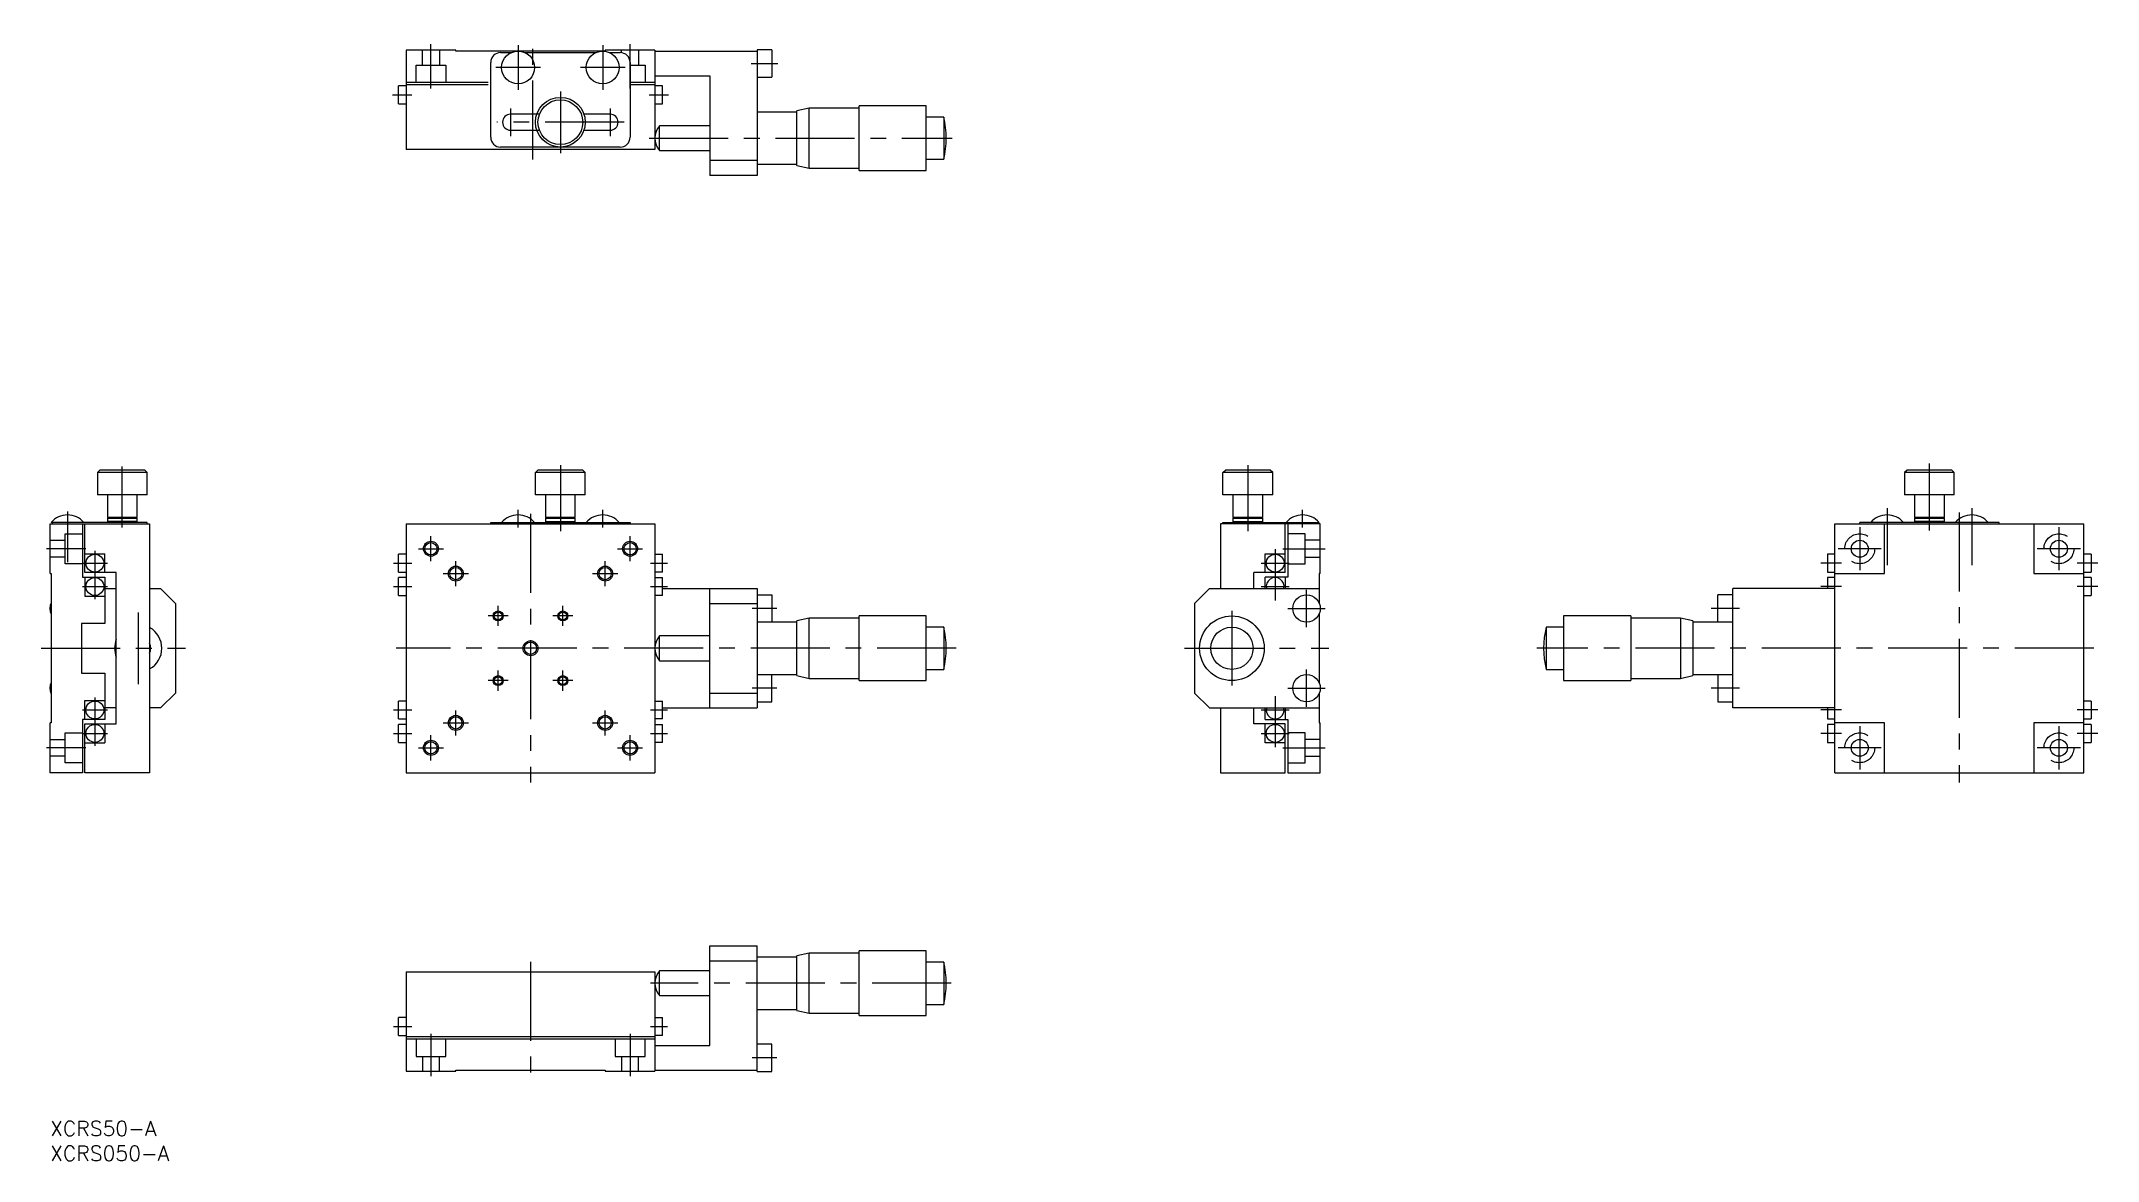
# Model space of a CAD drawing. Extents: x -2 to 411, y -8 to 217.
import ezdxf

# ---------------------------------------------------------------- set-up
doc = ezdxf.new("R2010")
doc.units = 0
doc.header["$LTSCALE"] = 0.5
doc.linetypes.add('CENTER', pattern=[50.8, 31.75, -6.35, 6.35, -6.35])
doc.linetypes.add('DASHED', pattern=[19.05, 12.7, -6.35])
for name, color, linetype in [('MSM_CENTER', 1, 'CENTER'), ('MSM_CONTINUOUS', 7, 'CONTINUOUS'), ('MSM_DASHED', 4, 'DASHED'), ('MSM_NARROW', 5, 'CONTINUOUS'), ('MSM_PART_NUMBER', 7, 'CONTINUOUS')]:
    doc.layers.add(name, color=color, linetype=linetype)
doc.styles.get("Standard").update_dxf_attribs({"font": 'txt.shx', "height": 3, "bigfont": 'bigfont.shx'})

msp = doc.modelspace()

# ---------------------------------------------------------------- linework, layer by layer
at = {"layer": 'MSM_CENTER'}
for p, q in [((76.5, 207.51), (76.5, 216.39)), ((94, 216.19), (94, 207.21)), ((97, 193.2), (97, 217)), ((111, 216.19), (111, 207.21)), ((116.5, 207.51), (116.5, 216.39)), ((98.49, 211.7), (89.51, 211.7)), ((115.49, 211.7), (106.51, 211.7)), ((140.81, 212.5), (146.19, 212.5)), ((102.5, 206.89), (102.5, 194.51)), ((68.81, 206.2), (72.69, 206.2)), ((92.5, 203.49), (92.5, 197.91)), ((112.5, 203.49), (112.5, 197.91)), ((120.31, 206.2), (124.19, 206.2)), ((115.29, 200.7), (89.71, 200.7)), ((120.31, 197.5), (181.19, 197.5)), ((14.5, 119.29), (14.5, 131.51)), ((102.5, 131.8), (102.5, 118.5)), ((240.59, 131.8), (240.59, 118.5)), ((377.5, 118.67), (377.5, 132.13)), ((3.5, 122.51), (3.5, 112.33)), ((94, 119.3), (94, 122.8)), ((96.5, 122), (96.5, 68)), ((111, 119.3), (111, 122.8)), ((251.59, 119.3), (251.59, 122.8)), ((369, 123.13), (369, 111.71)), ((383.5, 122.3), (383.5, 68)), ((386, 123.13), (386, 111.71)), ((76.5, 112.48), (76.5, 117.53)), ((116.5, 112.48), (116.5, 117.53)), ((363.5, 119.33), (363.5, 110.67)), ((403.5, 119.33), (403.5, 110.67)), ((7.21, 115), (-0.71, 115)), ((6.49, 112.1), (11.51, 112.1)), ((9, 114.61), (9, 104.89)), ((69, 112.1), (72.63, 112.1)), ((73.97, 115), (79.02, 115)), ((81.5, 107.48), (81.5, 112.53)), ((111.5, 107.48), (111.5, 112.53)), ((113.97, 115), (119.02, 115)), ((120.63, 112.1), (124, 112.1)), ((243.29, 112.1), (248.89, 112.1)), ((246.09, 114.9), (246.09, 104.6)), ((247.59, 115), (256.09, 115)), ((359.83, 112.1), (355.67, 112.1)), ((367.83, 115), (359.17, 115)), ((407.83, 115), (399.17, 115)), ((411.33, 112.1), (407.17, 112.1)), ((78.97, 110), (84.02, 110)), ((108.97, 110), (114.02, 110)), ((6.49, 107.4), (11.51, 107.4)), ((69, 107.4), (72.63, 107.4)), ((90, 99.48), (90, 103.53)), ((103, 99.48), (103, 103.53)), ((120.63, 107.4), (124, 107.4)), ((243.29, 107.4), (248.89, 107.4)), ((252.39, 99.25), (252.39, 106.75)), ((359.83, 107.4), (355.67, 107.4)), ((411.33, 107.4), (407.17, 107.4)), ((17.7, 102.21), (17.7, 87.79)), ((92.02, 101.5), (87.97, 101.5)), ((105.02, 101.5), (100.97, 101.5)), ((146, 103), (141, 103)), ((237.39, 102.5), (237.39, 87.5)), ((248.64, 103), (256.14, 103)), ((339.33, 103), (333.67, 103)), ((-1.8, 95), (27.2, 95)), ((182, 95), (69.5, 95)), ((227.89, 95), (256.89, 95)), ((410.5, 95), (298.67, 95)), ((92.02, 88.5), (87.97, 88.5)), ((90, 86.48), (90, 90.53)), ((105.02, 88.5), (100.97, 88.5)), ((103, 86.48), (103, 90.53)), ((146, 87), (141, 87)), ((248.64, 87), (256.14, 87)), ((252.39, 83.25), (252.39, 90.75)), ((339.33, 87), (333.67, 87)), ((9, 85.11), (9, 75.39)), ((246.09, 85.4), (246.09, 75.1)), ((6.49, 82.6), (11.51, 82.6)), ((69, 82.6), (72.63, 82.6)), ((78.97, 80), (84.02, 80)), ((81.5, 77.48), (81.5, 82.53)), ((108.97, 80), (114.02, 80)), ((111.5, 77.48), (111.5, 82.53)), ((120.63, 82.6), (124, 82.6)), ((243.29, 82.6), (248.89, 82.6)), ((359.83, 82.6), (355.67, 82.6)), ((363.5, 79.33), (363.5, 70.67)), ((403.5, 79.33), (403.5, 70.67)), ((411.33, 82.6), (407.17, 82.6)), ((7.21, 75), (-0.71, 75)), ((6.49, 77.9), (11.51, 77.9)), ((69, 77.9), (72.63, 77.9)), ((73.97, 75), (79.02, 75)), ((76.5, 72.48), (76.5, 77.53)), ((113.97, 75), (119.02, 75)), ((116.5, 72.48), (116.5, 77.53)), ((120.63, 77.9), (124, 77.9)), ((243.29, 77.9), (248.89, 77.9)), ((247.59, 75), (256.09, 75)), ((359.83, 77.9), (355.67, 77.9)), ((367.83, 75), (359.17, 75)), ((407.83, 75), (399.17, 75)), ((411.33, 77.9), (407.17, 77.9)), ((96.5, 32), (96.5, 8.2)), ((181, 27.7), (120.63, 27.7)), ((69, 19), (72.63, 19)), ((76.5, 17.5), (76.5, 9)), ((116.5, 17.5), (116.5, 9)), ((120.63, 19), (124, 19)), ((146, 12.7), (141, 12.7))]:
    msp.add_line(p, q, dxfattribs=at)
at = {"layer": 'MSM_CONTINUOUS'}
for p, q in [((81.5, 215.2), (71.5, 215.2)), ((71.5, 215.2), (71.5, 195.2)), ((81.5, 215), (81.5, 215.2)), ((111.5, 215), (81.5, 215)), ((121.5, 215.2), (111.5, 215.2)), ((111.5, 215.2), (111.5, 215)), ((121.5, 215.2), (121.5, 195.2)), ((121.5, 215), (142, 215)), ((145, 215.25), (142, 215.25)), ((142, 215.25), (142, 190)), ((145, 215.25), (145, 209.75)), ((88.5, 197.7), (88.5, 212.7)), ((90.5, 214.7), (92.63, 214.7)), ((95.37, 214.7), (109.63, 214.7)), ((112.37, 214.7), (114.5, 214.7)), ((116.5, 212.7), (116.5, 197.7)), ((71.5, 208), (70, 208)), ((70, 204.4), (70, 208)), ((88, 208.7), (71.5, 208.7)), ((88, 208.2), (71.5, 208.2)), ((121.5, 208.7), (116.5, 208.7)), ((121.5, 208.2), (116.5, 208.2)), ((121.5, 210), (132.5, 210)), ((123, 208), (121.5, 208)), ((123, 204.4), (123, 208)), ((132.5, 210), (132.5, 190)), ((142, 209.75), (145, 209.75)), ((70, 204.4), (71.5, 204.4)), ((121.5, 204.4), (123, 204.4)), ((150, 202.75), (142, 202.75)), ((152.5, 203.55), (150, 203)), ((150, 192), (150, 203)), ((162.5, 203.55), (152.5, 203.55)), ((152.5, 191.45), (152.5, 203.55)), ((176, 204), (162.5, 204)), ((162.5, 191), (162.5, 204)), ((176, 191), (176, 204)), ((98.26, 202.3), (92.5, 202.3)), ((92.5, 199.1), (98.26, 199.1)), ((112.5, 202.3), (107.24, 202.3)), ((107.24, 199.1), (112.5, 199.1)), ((132.5, 200), (122.4, 200)), ((122.4, 195), (122.4, 200)), ((179.5, 201.75), (176, 201.75)), ((179.5, 201.75), (179.5, 193.25)), ((121.5, 195.2), (71.5, 195.2)), ((114.5, 195.7), (90.5, 195.7)), ((122.4, 195), (132.5, 195)), ((142, 193), (132.5, 193)), ((142, 192.25), (150, 192.25)), ((150, 192), (152.5, 191.45)), ((152.5, 191.45), (162.5, 191.45)), ((162.5, 191), (176, 191)), ((176, 193.25), (179.5, 193.25)), ((142, 190), (132.5, 190)), ((10, 130.8), (9.5, 130.3)), ((9.5, 130.3), (9.5, 125.8)), ((19.5, 130.3), (9.5, 130.3)), ((19, 130.8), (10, 130.8)), ((19.5, 130.3), (19, 130.8)), ((19.5, 125.8), (19.5, 130.3)), ((97.5, 130.3), (98, 130.8)), ((97.5, 125.8), (97.5, 130.3)), ((107.5, 130.3), (97.5, 130.3)), ((107, 130.8), (98, 130.8)), ((107.5, 130.3), (107, 130.8)), ((107.5, 125.8), (107.5, 130.3)), ((235.59, 130.3), (236.09, 130.8)), ((235.59, 125.8), (235.59, 130.3)), ((245.59, 130.3), (235.59, 130.3)), ((245.09, 130.8), (236.09, 130.8)), ((245.59, 130.3), (245.09, 130.8)), ((245.59, 125.8), (245.59, 130.3)), ((373, 130.8), (372.5, 130.3)), ((372.5, 130.3), (372.5, 125.8)), ((382.5, 130.3), (372.5, 130.3)), ((382, 130.8), (373, 130.8)), ((382.5, 130.3), (382, 130.8)), ((382.5, 125.8), (382.5, 130.3)), ((19.5, 125.8), (9.5, 125.8)), ((11.5, 125.8), (11.5, 121.3)), ((17.5, 121.3), (17.5, 125.8)), ((107.5, 125.8), (97.5, 125.8)), ((99.5, 125.8), (99.5, 121.3)), ((105.5, 121.3), (105.5, 125.8)), ((245.59, 125.8), (235.59, 125.8)), ((237.59, 125.8), (237.59, 121.3)), ((243.59, 121.3), (243.59, 125.8)), ((382.5, 125.8), (372.5, 125.8)), ((374.5, 125.8), (374.5, 121.3)), ((380.5, 121.3), (380.5, 125.8)), ((0, 120), (20, 120)), ((0, 110), (0, 120)), ((19.5, 120.3), (0.2, 120.3)), ((0.5, 120), (0.5, 120.3)), ((6.5, 120), (6.5, 109.3)), ((7, 110.2), (7, 120)), ((11.7, 121.3), (11.5, 121.1)), ((17.5, 121.3), (11.5, 121.3)), ((11.5, 121.1), (11.5, 120.5)), ((17.5, 121.1), (11.5, 121.1)), ((11.5, 120.5), (11.7, 120.3)), ((17.5, 120.5), (11.5, 120.5)), ((17.5, 121.1), (17.3, 121.3)), ((17.3, 120.3), (17.5, 120.5)), ((17.5, 120.5), (17.5, 121.1)), ((19.5, 120), (19.5, 120.3)), ((20, 120), (20, 70)), ((71.5, 120), (121.5, 120)), ((71.5, 120), (71.5, 70)), ((88.5, 120), (88.5, 120.3)), ((88.5, 120.3), (116.5, 120.3)), ((99.7, 121.3), (99.5, 121.1)), ((105.5, 121.3), (99.5, 121.3)), ((99.5, 121.1), (99.5, 120.5)), ((105.5, 121.1), (99.5, 121.1)), ((99.5, 120.5), (99.7, 120.3)), ((99.5, 120.5), (105.5, 120.5)), ((105.5, 121.1), (105.3, 121.3)), ((105.3, 120.3), (105.5, 120.5)), ((105.5, 120.5), (105.5, 121.1)), ((116.5, 120.3), (116.5, 120)), ((121.5, 120), (121.5, 70)), ((235.09, 120), (235.09, 107)), ((255.09, 120), (235.09, 120)), ((235.59, 120), (235.59, 120.3)), ((235.59, 120.3), (254.89, 120.3)), ((237.79, 121.3), (237.59, 121.1)), ((243.59, 121.3), (237.59, 121.3)), ((237.59, 121.1), (237.59, 120.5)), ((243.59, 121.1), (237.59, 121.1)), ((237.59, 120.5), (237.79, 120.3)), ((237.59, 120.5), (243.59, 120.5)), ((243.59, 121.1), (243.39, 121.3)), ((243.39, 120.3), (243.59, 120.5)), ((243.59, 120.5), (243.59, 121.1)), ((248.09, 110.2), (248.09, 120)), ((248.59, 120), (248.59, 109.3)), ((254.59, 120.3), (254.59, 120)), ((255.09, 110), (255.09, 120)), ((358.5, 70), (358.5, 120)), ((358.5, 120), (408.5, 120)), ((363.5, 120), (363.5, 120.3)), ((391.5, 120.3), (363.5, 120.3)), ((368.5, 110), (368.5, 120)), ((374.7, 121.3), (374.5, 121.1)), ((380.5, 121.3), (374.5, 121.3)), ((374.5, 121.1), (374.5, 120.5)), ((380.5, 121.1), (374.5, 121.1)), ((374.5, 120.5), (374.7, 120.3)), ((380.5, 120.5), (374.5, 120.5)), ((380.5, 121.1), (380.3, 121.3)), ((380.3, 120.3), (380.5, 120.5)), ((380.5, 120.5), (380.5, 121.1)), ((391.5, 120), (391.5, 120.3)), ((398.5, 120), (398.5, 110)), ((408.5, 70), (408.5, 120)), ((7, 114), (11, 114)), ((11, 110.2), (11, 114)), ((71.5, 113.9), (70, 113.9)), ((70, 110.3), (70, 113.9)), ((121.5, 113.9), (123, 113.9)), ((123, 110.3), (123, 113.9)), ((244.09, 114), (248.09, 114)), ((244.09, 110.2), (244.09, 114)), ((358.5, 113.9), (357, 113.9)), ((357, 113.9), (357, 110.3)), ((410, 113.9), (408.5, 113.9)), ((410, 113.9), (410, 110.3)), ((0, 110), (0.2, 110)), ((0.2, 110), (0.2, 80)), ((6.5, 109.3), (11, 109.3)), ((13.3, 110.2), (7, 110.2)), ((7, 109.3), (7, 105.5)), ((11, 109.3), (11, 100)), ((13.3, 79.8), (13.3, 110.2)), ((70, 110.3), (71.5, 110.3)), ((71.5, 109.2), (70, 109.2)), ((70, 105.6), (70, 109.2)), ((123, 110.3), (121.5, 110.3)), ((121.5, 109.2), (123, 109.2)), ((123, 105.6), (123, 109.2)), ((248.09, 110.2), (241.79, 110.2)), ((241.79, 107), (241.79, 110.2)), ((244.09, 107), (244.09, 109.3)), ((248.59, 109.3), (244.09, 109.3)), ((248.09, 109.3), (248.09, 107)), ((255.09, 110), (254.89, 110)), ((254.89, 110), (254.89, 104.15)), ((357, 110.3), (358.5, 110.3)), ((358.5, 109.2), (357, 109.2)), ((357, 109.2), (357, 107)), ((358.5, 110), (368.5, 110)), ((398.5, 110), (408.5, 110)), ((408.5, 110.3), (410, 110.3)), ((410, 109.2), (408.5, 109.2)), ((410, 109.2), (410, 105.6)), ((7, 105.5), (11, 105.5)), ((11, 107), (13.3, 107)), ((20, 107), (22.2, 107)), ((22.2, 107), (25.2, 104)), ((25.2, 104), (25.2, 86)), ((70, 105.6), (71.5, 105.6)), ((123, 105.6), (121.5, 105.6)), ((123, 107), (142, 107)), ((132.5, 83), (132.5, 107)), ((132.5, 104), (142, 104)), ((142, 107), (142, 83)), ((142, 105.75), (145, 105.75)), ((145, 105.75), (145, 100.25)), ((229.89, 104), (232.89, 107)), ((229.89, 104), (229.89, 86)), ((232.89, 107), (254.89, 107)), ((338, 105.75), (335, 105.75)), ((335, 100.25), (335, 105.75)), ((358.5, 107), (338, 107)), ((338, 83), (338, 107)), ((408.5, 105.6), (410, 105.6)), ((11, 100), (6.3, 100)), ((6.3, 100), (6.3, 90)), ((150, 100.25), (142, 100.25)), ((152.5, 101.05), (150, 100.5)), ((150, 89.5), (150, 100.5)), ((162.5, 101.05), (152.5, 101.05)), ((152.5, 88.95), (152.5, 101.05)), ((176, 101.5), (162.5, 101.5)), ((162.5, 88.5), (162.5, 101.5)), ((176, 88.5), (176, 101.5)), ((179.5, 99.25), (176, 99.25)), ((179.5, 99.25), (179.5, 90.75)), ((254.89, 101.85), (254.89, 88.15)), ((304, 99.25), (300.5, 99.25)), ((300.5, 99.25), (300.5, 90.75)), ((317.5, 101.5), (304, 101.5)), ((304, 101.5), (304, 88.5)), ((317.5, 101.5), (317.5, 88.5)), ((327.5, 101.05), (317.5, 101.05)), ((330, 100.5), (327.5, 101.05)), ((327.5, 101.05), (327.5, 88.95)), ((330, 100.5), (330, 89.5)), ((338, 100.25), (330, 100.25)), ((132.5, 97.5), (122.4, 97.5)), ((122.4, 92.5), (122.4, 97.5)), ((122.4, 92.5), (132.5, 92.5)), ((6.3, 90), (11, 90)), ((11, 90), (11, 80.7)), ((142, 89.75), (150, 89.75)), ((145, 84.25), (145, 89.75)), ((150, 89.5), (152.5, 88.95)), ((152.5, 88.95), (162.5, 88.95)), ((162.5, 88.5), (176, 88.5)), ((176, 90.75), (179.5, 90.75)), ((300.5, 90.75), (304, 90.75)), ((304, 88.5), (317.5, 88.5)), ((317.5, 88.95), (327.5, 88.95)), ((327.5, 88.95), (330, 89.5)), ((330, 89.75), (338, 89.75)), ((335, 89.75), (335, 84.25)), ((7, 84.5), (11, 84.5)), ((7, 80.7), (7, 84.5)), ((13.3, 83), (11, 83)), ((22.2, 83), (20, 83)), ((25.2, 86), (22.2, 83)), ((71.5, 84.4), (70, 84.4)), ((70, 80.8), (70, 84.4)), ((121.5, 84.4), (123, 84.4)), ((123, 80.8), (123, 84.4)), ((123, 83), (142, 83)), ((132.5, 86), (142, 86)), ((142, 84.25), (145, 84.25)), ((232.89, 83), (229.89, 86)), ((232.89, 83), (254.89, 83)), ((235.09, 83), (235.09, 70)), ((241.79, 79.8), (241.79, 83)), ((244.09, 80.7), (244.09, 83)), ((248.09, 83), (248.09, 80.7)), ((254.89, 85.85), (254.89, 80)), ((335, 84.25), (338, 84.25)), ((358.5, 83), (338, 83)), ((357, 83), (357, 80.8)), ((410, 84.4), (408.5, 84.4)), ((410, 84.4), (410, 80.8)), ((0, 70), (0, 80)), ((0.2, 80), (0, 80)), ((11, 80.7), (6.5, 80.7)), ((6.5, 80.7), (6.5, 70)), ((7, 70), (7, 79.8)), ((7, 79.8), (13.3, 79.8)), ((11, 79.8), (11, 76)), ((70, 80.8), (71.5, 80.8)), ((71.5, 79.7), (70, 79.7)), ((70, 76.1), (70, 79.7)), ((123, 80.8), (121.5, 80.8)), ((121.5, 79.7), (123, 79.7)), ((123, 76.1), (123, 79.7)), ((248.09, 79.8), (241.79, 79.8)), ((244.09, 80.7), (248.59, 80.7)), ((244.09, 76), (244.09, 79.8)), ((248.09, 70), (248.09, 79.8)), ((248.59, 80.7), (248.59, 70)), ((254.89, 80), (255.09, 80)), ((255.09, 70), (255.09, 80)), ((357, 80.8), (358.5, 80.8)), ((358.5, 79.7), (357, 79.7)), ((357, 79.7), (357, 76.1)), ((368.5, 80), (358.5, 80)), ((368.5, 70), (368.5, 80)), ((408.5, 80), (398.5, 80)), ((398.5, 80), (398.5, 70)), ((408.5, 80.8), (410, 80.8)), ((410, 79.7), (408.5, 79.7)), ((410, 79.7), (410, 76.1)), ((7, 76), (11, 76)), ((70, 76.1), (71.5, 76.1)), ((123, 76.1), (121.5, 76.1)), ((248.09, 76), (244.09, 76)), ((357, 76.1), (358.5, 76.1)), ((408.5, 76.1), (410, 76.1)), ((6.5, 70), (0, 70)), ((20, 70), (7, 70)), ((71.5, 70), (121.5, 70)), ((235.09, 70), (248.09, 70)), ((248.59, 70), (255.09, 70)), ((358.5, 70), (408.5, 70)), ((132.5, 35.2), (142, 35.2)), ((132.5, 15.2), (132.5, 35.2)), ((142, 9.95), (142, 35.2)), ((152.5, 33.75), (150, 33.2)), ((150, 22.2), (150, 33.2)), ((162.5, 33.75), (152.5, 33.75)), ((152.5, 21.65), (152.5, 33.75)), ((176, 34.2), (162.5, 34.2)), ((162.5, 21.2), (162.5, 34.2)), ((176, 21.2), (176, 34.2)), ((71.5, 30), (121.5, 30)), ((71.5, 30), (71.5, 10)), ((121.5, 30), (121.5, 10)), ((132.5, 30.2), (122.4, 30.2)), ((122.4, 25.2), (122.4, 30.2)), ((132.5, 32.2), (142, 32.2)), ((150, 32.95), (142, 32.95)), ((179.5, 31.95), (176, 31.95)), ((179.5, 31.95), (179.5, 23.45)), ((122.4, 25.2), (132.5, 25.2)), ((71.5, 20.8), (70, 20.8)), ((70, 17.2), (70, 20.8)), ((121.5, 20.8), (123, 20.8)), ((123, 17.2), (123, 20.8)), ((142, 22.45), (150, 22.45)), ((150, 22.2), (152.5, 21.65)), ((152.5, 21.65), (162.5, 21.65)), ((162.5, 21.2), (176, 21.2)), ((176, 23.45), (179.5, 23.45)), ((70, 17.2), (71.5, 17.2)), ((71.5, 17), (121.5, 17)), ((123, 17.2), (121.5, 17.2)), ((71.5, 16.5), (121.5, 16.5)), ((121.5, 15.2), (132.5, 15.2)), ((145, 15.45), (142, 15.45)), ((145, 9.95), (145, 15.45)), ((71.5, 10), (81.5, 10)), ((81.5, 10.2), (111.5, 10.2)), ((81.5, 10), (81.5, 10.2)), ((111.5, 10.2), (111.5, 10)), ((111.5, 10), (121.5, 10)), ((121.5, 10.2), (142, 10.2)), ((142, 9.95), (145, 9.95))]:
    msp.add_line(p, q, dxfattribs=at)
for centre, radius in [((94, 211.7), 3.3), ((111, 211.7), 3.3), ((102.5, 200.7), 5), ((102.5, 200.7), 4.5), ((76.5, 115), 1.23), ((116.5, 115), 1.23), ((363.5, 115), 1.7), ((403.5, 115), 1.7), ((9, 112.1), 1.8), ((246.09, 112.1), 1.8), ((9, 107.4), 1.8), ((81.5, 110), 1.23), ((111.5, 110), 1.23), ((252.39, 103), 2.75), ((90, 101.5), 0.783), ((103, 101.5), 0.783), ((237.39, 95), 6.5), ((237.39, 95), 4.25), ((96.5, 95), 1.23), ((90, 88.5), 0.783), ((103, 88.5), 0.783), ((252.39, 87), 2.75), ((9, 82.6), 1.8), ((9, 77.9), 1.8), ((81.5, 80), 1.23), ((111.5, 80), 1.23), ((246.09, 77.9), 1.8), ((76.5, 75), 1.23), ((116.5, 75), 1.23), ((363.5, 75), 1.7), ((403.5, 75), 1.7)]:
    msp.add_circle(centre, radius, dxfattribs=at)
for centre, radius, start, end in [((90.5, 212.7), 2, 90, 180), ((114.5, 212.7), 2, 0, 90), ((92.5, 200.7), 1.6, 90, 270), ((112.5, 200.7), 1.6, 270, 90), ((125.42, 197.5), 3.92, 140.4022, 219.5978), ((161.69, 197.5), 18.31, 346.5803, 13.4197), ((90.5, 197.7), 2, 180, 270), ((114.5, 197.7), 2, 270, 0), ((3.5, 117.42), 4.38, 41.1121, 138.8879), ((94, 117.43), 4.37, 41.0348, 138.9652), ((111, 117.43), 4.37, 41.0348, 138.9652), ((251.59, 117.43), 4.37, 41.0348, 138.9652), ((369, 117.42), 4.38, 41.1121, 138.8879), ((386, 117.42), 4.38, 41.1121, 138.8879), ((246.09, 107.4), 1.8, 347.1604, 192.8396), ((2.7, 103), 2.75, 155.38, 204.62), ((17.7, 95), 4.75, 298.9608, 61.0392), ((161.69, 95), 18.31, 346.5803, 13.4197), ((318.31, 95), 18.31, 166.5803, 193.4197), ((17.7, 95), 4.75, 157.8676, 202.1324), ((17.7, 95), 2.5, 336.9261, 23.0739), ((125.42, 95), 3.92, 140.4022, 219.5977), ((2.7, 87), 2.75, 155.38, 204.62), ((246.09, 82.6), 1.8, 167.1604, 12.8396), ((125.42, 27.7), 3.92, 140.4022, 219.5977), ((161.69, 27.7), 18.31, 346.5803, 13.4197)]:
    msp.add_arc(centre, radius, start, end, dxfattribs=at)
at = {"layer": 'MSM_DASHED'}
for p, q in [((74.8, 212.2), (74.8, 215.2)), ((78.2, 215.2), (78.2, 212.2)), ((114.8, 214.68), (114.8, 215.2)), ((118.2, 215.2), (118.2, 212.2)), ((73.5, 212.2), (79.5, 212.2)), ((73.5, 208.7), (73.5, 212.2)), ((79.5, 212.2), (79.5, 208.7)), ((116.5, 212.2), (119.5, 212.2)), ((119.5, 212.2), (119.5, 208.7)), ((0, 116.7), (3, 116.7)), ((3, 112), (3, 118)), ((3, 118), (6.5, 118)), ((252.09, 118), (248.59, 118)), ((252.09, 112), (252.09, 118)), ((255.09, 116.7), (252.09, 116.7)), ((3, 113.3), (0, 113.3)), ((6.5, 112), (3, 112)), ((248.59, 112), (252.09, 112)), ((252.09, 113.3), (255.09, 113.3)), ((0, 76.7), (3, 76.7)), ((3, 72), (3, 78)), ((3, 78), (6.5, 78)), ((252.09, 78), (248.59, 78)), ((252.09, 72), (252.09, 78)), ((255.09, 76.7), (252.09, 76.7)), ((3, 73.3), (0, 73.3)), ((6.5, 72), (3, 72)), ((248.59, 72), (252.09, 72)), ((252.09, 73.3), (255.09, 73.3)), ((73.5, 16.5), (73.5, 13)), ((73.5, 13), (79.5, 13)), ((74.8, 13), (74.8, 10)), ((78.2, 10), (78.2, 13)), ((79.5, 13), (79.5, 16.5)), ((113.5, 16.5), (113.5, 13)), ((113.5, 13), (119.5, 13)), ((114.8, 13), (114.8, 10)), ((118.2, 10), (118.2, 13)), ((119.5, 13), (119.5, 16.5))]:
    msp.add_line(p, q, dxfattribs=at)
for centre in [(363.5, 115), (403.5, 115), (363.5, 75), (403.5, 75)]:
    msp.add_circle(centre, 3, dxfattribs=at)
at = {"layer": 'MSM_NARROW'}
for centre, radius in [((76.5, 115), 1.5), ((116.5, 115), 1.5), ((81.5, 110), 1.5), ((111.5, 110), 1.5), ((90, 101.5), 1), ((103, 101.5), 1), ((96.5, 95), 1.5), ((90, 88.5), 1), ((103, 88.5), 1), ((81.5, 80), 1.5), ((111.5, 80), 1.5), ((76.5, 75), 1.5), ((116.5, 75), 1.5)]:
    msp.add_circle(centre, radius, dxfattribs=at)

# ---------------------------------------------------------------- texts
at = {"layer": 'MSM_PART_NUMBER'}
for s, p in [('XCRS50-A', (0, -3)), ('XCRS050-A', (0, -8))]:
    msp.add_text(s, height=3, dxfattribs=at).set_placement(p)

doc.saveas('drawing.dxf')
